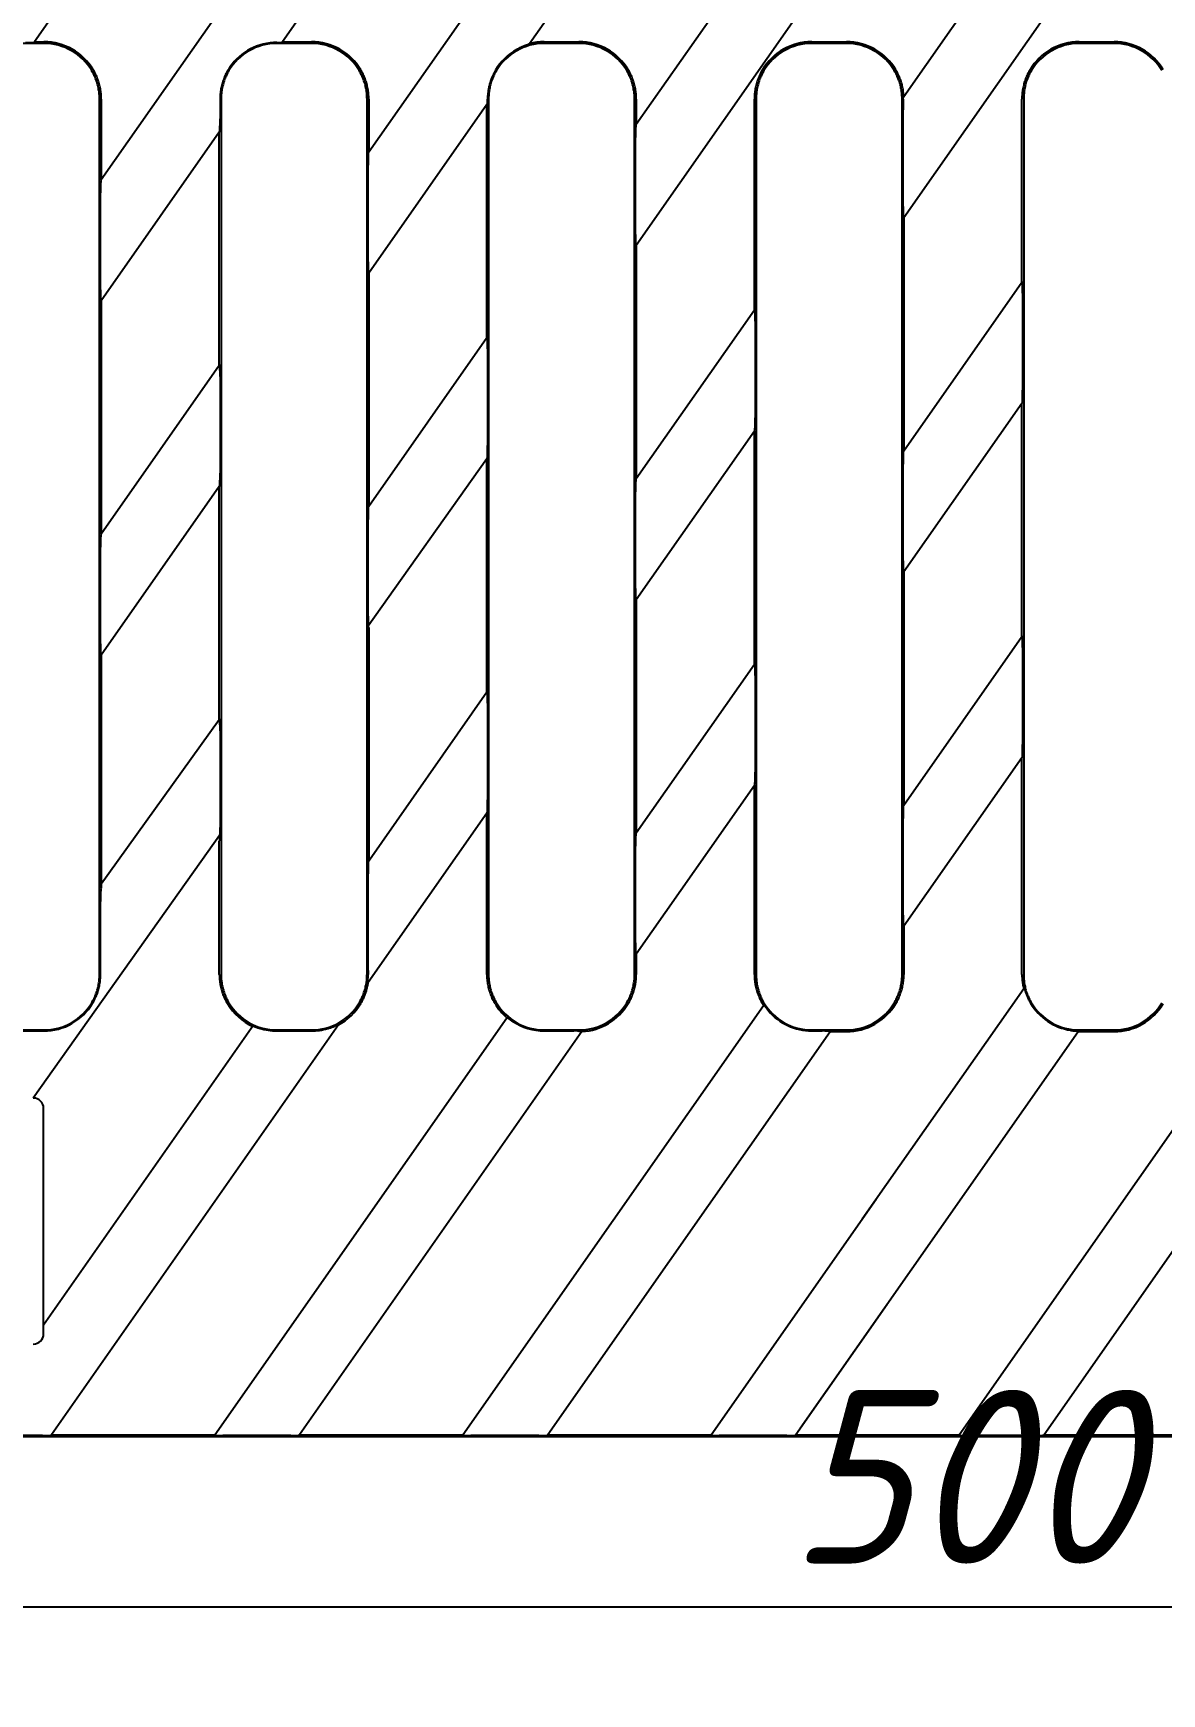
# Model space of a CAD drawing. Header units: millimetres. Extents: x 29006 to 29645, y 5570 to 5801.
# Drawn here: x 29513.72 to 29529.97, y 5716.48 to 5740.38 of the extents above; entities that cross this region are included whole.
import ezdxf

# ---------------------------------------------------------------- set-up
doc = ezdxf.new("R2010")
doc.units = ezdxf.units.MM
doc.styles.add('GOST-2.304_Type-B_italic', font='')
doc.styles.get('GOST-2.304_Type-B_italic').set_extended_font_data('GOST Common', italic=True)
doc.dimstyles.new('ISO-25', dxfattribs={"dimtxt": 2.5, "dimasz": 2.5, "dimexe": 1.25, "dimexo": 0.625, "dimtad": 1, "dimtoh": 1, "dimtxsty": 'GOST-2.304_Type-B_italic', "dimcen": 2.5, "dimadec": 0, "dimazin": 0, "dimtfac": 1, "dimtmove": 0, "dimatfit": 3, "dimfxl": 1, "dimarcsym": 0})

# ---------------------------------------------------------------- blocks, each defined once
blk = doc.blocks.new('*D20')
at = {"color": 0, "lineweight": -2, "transparency": 16777216}
for p, q in [((29502.096, 5719.552), (29502.096, 5716.482)), ((29552.103, 5719.562), (29552.103, 5716.482)), ((29504.596, 5717.732), (29549.603, 5717.732))]:
    blk.add_line(p, q, dxfattribs=at)
at = {"color": 0, "transparency": 16777216}
for points in [[(29504.596, 5718.149), (29504.596, 5717.316), (29502.096, 5717.732)], [(29549.603, 5718.149), (29549.603, 5717.316), (29552.103, 5717.732)]]:
    blk.add_solid(points, dxfattribs=at)
at = {"layer": 'Defpoints', "color": 0, "transparency": 16777216}
for p in [(29502.096, 5720.177), (29552.103, 5720.187), (29552.103, 5717.732)]:
    blk.add_point(p, dxfattribs=at)
at = {"color": 0, "transparency": 16777216, "insert": (29527.099, 5719.607), "char_height": 2.5, "attachment_point": 5, "style": 'GOST-2.304_Type-B_italic'}
blk.add_mtext('500', dxfattribs=at)

msp = doc.modelspace()

# ---------------------------------------------------------------- linework, layer by layer
at = {"color": 0}
for p, q in [((29520.252, 5744.459), (29517.313, 5740.261)), ((29516.402, 5744.06), (29513.742, 5740.261)), ((29522.102, 5742.001), (29520.865, 5740.233)), ((29522.403, 5739.073), (29524.435, 5741.976)), ((29526.252, 5739.471), (29528.12, 5742.139)), ((29514.703, 5738.277), (29517.18, 5741.814)), ((29518.553, 5738.675), (29520.787, 5741.865)), ((29525.547, 5741.821), (29522.403, 5737.33)), ((29529.112, 5741.812), (29526.253, 5737.728)), ((29513.878, 5740.237), (29513.378, 5740.237)), ((29513.742, 5740.261), (29513.737, 5740.254)), ((29513.742, 5740.261), (29513.878, 5740.261)), ((29517.728, 5740.237), (29517.228, 5740.237)), ((29517.313, 5740.261), (29517.308, 5740.254)), ((29517.313, 5740.261), (29517.728, 5740.261)), ((29520.865, 5740.233), (29520.858, 5740.224)), ((29521.078, 5740.261), (29521.578, 5740.261)), ((29521.578, 5740.237), (29521.078, 5740.237)), ((29524.928, 5740.261), (29525.428, 5740.261)), ((29525.428, 5740.237), (29524.928, 5740.237)), ((29528.778, 5740.261), (29529.278, 5740.261)), ((29529.278, 5740.237), (29528.778, 5740.237)), ((29514.678, 5726.837), (29514.678, 5739.437)), ((29514.703, 5739.437), (29514.703, 5738.277)), ((29516.413, 5739.437), (29516.413, 5739.15)), ((29516.428, 5739.437), (29516.428, 5726.837)), ((29518.528, 5726.837), (29518.528, 5739.437)), ((29518.553, 5739.437), (29518.553, 5738.675)), ((29520.252, 5739.359), (29518.553, 5736.932)), ((29520.259, 5739.369), (29520.252, 5739.359)), ((29520.252, 5736.002), (29520.252, 5739.359)), ((29520.278, 5739.437), (29520.278, 5726.837)), ((29522.378, 5726.837), (29522.378, 5739.437)), ((29522.403, 5739.437), (29522.403, 5739.073)), ((29524.102, 5736.401), (29524.102, 5739.437)), ((29524.128, 5739.437), (29524.128, 5726.837)), ((29526.228, 5726.837), (29526.228, 5739.437)), ((29526.242, 5737.888), (29526.242, 5739.283)), ((29526.246, 5739.461), (29526.252, 5739.471)), ((29527.952, 5736.799), (29527.952, 5739.437)), ((29527.978, 5739.437), (29527.978, 5726.837)), ((29522.396, 5739.063), (29522.403, 5739.073)), ((29516.402, 5738.96), (29514.703, 5736.533)), ((29516.409, 5738.97), (29516.402, 5738.96)), ((29516.402, 5735.604), (29516.402, 5738.96)), ((29522.392, 5737.489), (29522.392, 5738.884)), ((29518.546, 5738.665), (29518.553, 5738.675)), ((29518.542, 5737.091), (29518.542, 5738.486)), ((29514.692, 5736.692), (29514.692, 5738.087)), ((29514.696, 5738.267), (29514.703, 5738.277)), ((29526.253, 5737.728), (29526.246, 5737.718)), ((29526.253, 5737.728), (29526.253, 5734.372)), ((29522.403, 5737.33), (29522.396, 5737.32)), ((29522.403, 5737.33), (29522.403, 5733.974)), ((29518.553, 5736.932), (29518.546, 5736.922)), ((29518.553, 5736.932), (29518.553, 5733.575)), ((29526.253, 5734.372), (29527.952, 5736.799)), ((29527.952, 5736.799), (29527.959, 5736.809)), ((29514.703, 5736.533), (29514.696, 5736.523)), ((29514.703, 5736.533), (29514.703, 5733.177)), ((29524.102, 5736.401), (29524.109, 5736.411)), ((29527.963, 5736.64), (29527.963, 5735.245)), ((29522.403, 5733.974), (29524.102, 5736.401)), ((29524.113, 5736.241), (29524.113, 5734.847)), ((29518.553, 5733.575), (29520.252, 5736.002)), ((29520.252, 5736.002), (29520.259, 5736.012)), ((29520.263, 5735.843), (29520.263, 5734.448)), ((29514.703, 5733.177), (29516.402, 5735.604)), ((29516.402, 5735.604), (29516.409, 5735.614)), ((29516.413, 5735.444), (29516.413, 5734.05)), ((29527.952, 5735.056), (29526.253, 5732.629)), ((29527.959, 5735.066), (29527.952, 5735.056)), ((29527.952, 5731.699), (29527.952, 5735.056)), ((29524.102, 5734.657), (29522.403, 5732.23)), ((29524.109, 5734.667), (29524.102, 5734.657)), ((29524.102, 5731.301), (29524.102, 5734.657)), ((29520.252, 5734.259), (29518.528, 5731.828)), ((29520.259, 5734.269), (29520.252, 5734.259)), ((29520.252, 5730.902), (29520.252, 5734.259)), ((29526.246, 5734.362), (29526.253, 5734.372)), ((29526.242, 5732.788), (29526.242, 5734.183)), ((29516.402, 5733.86), (29514.703, 5731.433)), ((29516.409, 5733.87), (29516.402, 5733.86)), ((29516.402, 5730.504), (29516.402, 5733.86)), ((29522.392, 5732.389), (29522.392, 5733.784)), ((29522.396, 5733.964), (29522.403, 5733.974)), ((29518.546, 5733.565), (29518.553, 5733.575)), ((29518.542, 5731.991), (29518.542, 5733.386)), ((29514.696, 5733.167), (29514.703, 5733.177)), ((29514.692, 5731.593), (29514.692, 5732.987)), ((29526.253, 5732.629), (29526.246, 5732.619)), ((29526.253, 5732.629), (29526.253, 5729.272)), ((29522.403, 5732.23), (29522.396, 5732.22)), ((29522.403, 5732.23), (29522.403, 5728.874)), ((29518.553, 5731.832), (29518.546, 5731.822)), ((29518.553, 5731.832), (29518.553, 5728.475)), ((29526.253, 5729.272), (29527.952, 5731.699)), ((29527.952, 5731.699), (29527.959, 5731.709)), ((29514.703, 5731.433), (29514.696, 5731.423)), ((29514.703, 5731.433), (29514.703, 5728.077)), ((29527.963, 5731.54), (29527.963, 5730.145)), ((29522.403, 5728.874), (29524.102, 5731.301)), ((29524.102, 5731.301), (29524.109, 5731.311)), ((29520.252, 5730.902), (29520.259, 5730.912)), ((29524.113, 5731.141), (29524.113, 5729.747)), ((29518.528, 5728.439), (29520.252, 5730.902)), ((29520.263, 5730.743), (29520.263, 5729.348)), ((29514.678, 5728.106), (29516.402, 5730.504)), ((29516.402, 5730.504), (29516.409, 5730.514)), ((29516.413, 5730.345), (29516.413, 5728.95)), ((29527.952, 5729.956), (29526.253, 5727.529)), ((29527.959, 5729.966), (29527.952, 5729.956)), ((29527.952, 5726.837), (29527.952, 5729.956)), ((29524.102, 5729.557), (29522.403, 5727.13)), ((29524.109, 5729.567), (29524.102, 5729.557)), ((29524.102, 5726.837), (29524.102, 5729.557)), ((29526.246, 5729.262), (29526.253, 5729.272)), ((29520.252, 5729.159), (29518.544, 5726.72)), ((29520.259, 5729.169), (29520.252, 5729.159)), ((29520.252, 5726.837), (29520.252, 5729.159)), ((29526.242, 5727.688), (29526.242, 5729.083)), ((29516.428, 5728.868), (29513.724, 5725.057)), ((29516.409, 5728.77), (29516.402, 5728.761)), ((29516.402, 5726.837), (29516.402, 5728.761)), ((29522.396, 5728.864), (29522.403, 5728.874)), ((29522.392, 5727.29), (29522.392, 5728.684)), ((29518.542, 5726.891), (29518.542, 5728.286)), ((29518.546, 5728.465), (29518.553, 5728.475)), ((29514.696, 5728.067), (29514.703, 5728.077)), ((29514.692, 5726.837), (29514.692, 5727.887)), ((29526.253, 5727.529), (29526.246, 5727.519)), ((29526.253, 5727.529), (29526.253, 5726.837)), ((29522.403, 5727.13), (29522.396, 5727.12)), ((29522.403, 5727.13), (29522.403, 5726.837)), ((29527.05, 5720.211), (29531.802, 5726.998)), ((29518.544, 5726.72), (29518.535, 5726.707)), ((29525.654, 5723.317), (29527.978, 5726.635)), ((29527.978, 5726.635), (29527.983, 5726.643)), ((29519.908, 5720.211), (29524.235, 5726.39)), ((29524.235, 5726.39), (29524.239, 5726.396)), ((29516.337, 5720.211), (29520.539, 5726.212)), ((29520.539, 5726.212), (29520.543, 5726.218)), ((29513.378, 5726.037), (29513.878, 5726.037)), ((29513.387, 5726.023), (29513.878, 5726.023)), ((29513.873, 5721.792), (29516.896, 5726.109)), ((29518.118, 5726.11), (29513.987, 5720.211)), ((29516.882, 5726.088), (29516.886, 5726.094)), ((29517.228, 5726.037), (29517.728, 5726.037)), ((29517.228, 5726.023), (29517.728, 5726.023)), ((29521.621, 5726.013), (29517.558, 5720.211)), ((29518.127, 5726.123), (29518.118, 5726.11)), ((29521.078, 5726.037), (29521.578, 5726.037)), ((29521.078, 5726.023), (29521.505, 5726.023)), ((29525.191, 5726.012), (29521.129, 5720.211)), ((29521.626, 5726.021), (29521.621, 5726.013)), ((29528.762, 5726.012), (29524.762, 5720.3)), ((29524.928, 5726.037), (29525.428, 5726.037)), ((29524.928, 5726.023), (29525.076, 5726.023)), ((29525.196, 5726.019), (29525.191, 5726.012)), ((29525.428, 5726.012), (29525.191, 5726.012)), ((29532.364, 5726.056), (29528.271, 5720.211)), ((29528.767, 5726.019), (29528.762, 5726.012)), ((29528.778, 5726.037), (29529.278, 5726.037)), ((29529.278, 5726.012), (29528.778, 5726.012)), ((29513.873, 5721.665), (29513.873, 5724.908)), ((29523.479, 5720.211), (29525.853, 5723.601)), ((29526.011, 5722.084), (29524.7, 5720.211)), ((29502.103, 5720.187), (29552.103, 5720.187)), ((29513.858, 5720.201), (29512.881, 5720.201)), ((29513.987, 5720.211), (29513.982, 5720.204)), ((29513.987, 5720.211), (29516.337, 5720.211)), ((29516.332, 5720.204), (29516.337, 5720.211)), ((29517.429, 5720.201), (29516.452, 5720.201)), ((29517.558, 5720.211), (29517.553, 5720.204)), ((29517.558, 5720.211), (29519.908, 5720.211)), ((29519.903, 5720.204), (29519.908, 5720.211)), ((29521, 5720.201), (29520.023, 5720.201)), ((29521.129, 5720.211), (29521.124, 5720.204)), ((29521.129, 5720.211), (29523.479, 5720.211)), ((29523.474, 5720.204), (29523.479, 5720.211)), ((29524.571, 5720.201), (29523.594, 5720.201)), ((29524.7, 5720.211), (29524.695, 5720.204)), ((29524.7, 5720.211), (29527.05, 5720.211)), ((29527.045, 5720.204), (29527.05, 5720.211)), ((29528.142, 5720.201), (29527.165, 5720.201)), ((29528.271, 5720.211), (29528.266, 5720.204)), ((29528.271, 5720.211), (29530.621, 5720.211))]:
    msp.add_line(p, q, dxfattribs=at)
at = {"color": 0, "flags": 128}
for points in [[(29517.228, 5740.251), (29517.226, 5740.251), (29517.224, 5740.251), (29517.222, 5740.251), (29517.22, 5740.251), (29517.218, 5740.251), (29517.216, 5740.251), (29517.215, 5740.251), (29517.213, 5740.251), (29517.211, 5740.25), (29517.209, 5740.25), (29517.207, 5740.25), (29517.205, 5740.25), (29517.203, 5740.25), (29517.201, 5740.25), (29517.2, 5740.25), (29517.198, 5740.25), (29517.196, 5740.25), (29517.194, 5740.25), (29517.192, 5740.25), (29517.19, 5740.25), (29517.188, 5740.25), (29517.187, 5740.25), (29517.185, 5740.249), (29517.183, 5740.249)], [(29520.858, 5740.224), (29520.858, 5740.224), (29520.856, 5740.223), (29520.853, 5740.222), (29520.849, 5740.22), (29520.845, 5740.219), (29520.84, 5740.217), (29520.834, 5740.215), (29520.828, 5740.213), (29520.822, 5740.211), (29520.815, 5740.208), (29520.808, 5740.206), (29520.801, 5740.203), (29520.793, 5740.2), (29520.785, 5740.197), (29520.777, 5740.193), (29520.768, 5740.19), (29520.758, 5740.186), (29520.749, 5740.181), (29520.739, 5740.177), (29520.728, 5740.172), (29520.717, 5740.167), (29520.706, 5740.161), (29520.695, 5740.155), (29520.684, 5740.149)], [(29514.678, 5739.437), (29514.677, 5739.454), (29514.677, 5739.471), (29514.676, 5739.488), (29514.675, 5739.506), (29514.673, 5739.523), (29514.671, 5739.541), (29514.668, 5739.559), (29514.665, 5739.576), (29514.662, 5739.594), (29514.658, 5739.612), (29514.654, 5739.629), (29514.649, 5739.647), (29514.645, 5739.664), (29514.639, 5739.682), (29514.633, 5739.699), (29514.627, 5739.716), (29514.621, 5739.733), (29514.614, 5739.75), (29514.607, 5739.766), (29514.599, 5739.782), (29514.591, 5739.799), (29514.583, 5739.814), (29514.574, 5739.83), (29514.565, 5739.845)], [(29514.703, 5739.437), (29514.703, 5739.455), (29514.702, 5739.473), (29514.701, 5739.492), (29514.7, 5739.51), (29514.698, 5739.529), (29514.695, 5739.547), (29514.693, 5739.565), (29514.69, 5739.583), (29514.686, 5739.601), (29514.682, 5739.619), (29514.678, 5739.637), (29514.673, 5739.655), (29514.668, 5739.673), (29514.662, 5739.69), (29514.657, 5739.708), (29514.65, 5739.725), (29514.644, 5739.742), (29514.637, 5739.759), (29514.629, 5739.776), (29514.621, 5739.793), (29514.613, 5739.809), (29514.605, 5739.826), (29514.596, 5739.842), (29514.586, 5739.858)], [(29516.528, 5739.852), (29516.519, 5739.837), (29516.51, 5739.821), (29516.502, 5739.804), (29516.493, 5739.788), (29516.486, 5739.772), (29516.478, 5739.755), (29516.471, 5739.738), (29516.465, 5739.721), (29516.459, 5739.704), (29516.453, 5739.687), (29516.447, 5739.67), (29516.442, 5739.652), (29516.438, 5739.635), (29516.433, 5739.617), (29516.43, 5739.599), (29516.426, 5739.581), (29516.423, 5739.563), (29516.42, 5739.545), (29516.418, 5739.527), (29516.416, 5739.509), (29516.415, 5739.491), (29516.414, 5739.473), (29516.413, 5739.455), (29516.413, 5739.437)], [(29516.54, 5739.845), (29516.531, 5739.83), (29516.522, 5739.814), (29516.514, 5739.799), (29516.506, 5739.782), (29516.499, 5739.766), (29516.491, 5739.75), (29516.485, 5739.733), (29516.478, 5739.716), (29516.472, 5739.699), (29516.466, 5739.682), (29516.461, 5739.664), (29516.456, 5739.647), (29516.451, 5739.629), (29516.447, 5739.612), (29516.443, 5739.594), (29516.44, 5739.576), (29516.437, 5739.559), (29516.435, 5739.541), (29516.432, 5739.523), (29516.431, 5739.506), (29516.429, 5739.488), (29516.428, 5739.471), (29516.428, 5739.454), (29516.428, 5739.437)], [(29518.528, 5739.437), (29518.527, 5739.454), (29518.527, 5739.471), (29518.526, 5739.488), (29518.525, 5739.506), (29518.523, 5739.523), (29518.521, 5739.541), (29518.518, 5739.559), (29518.515, 5739.576), (29518.512, 5739.594), (29518.508, 5739.612), (29518.504, 5739.629), (29518.499, 5739.647), (29518.495, 5739.664), (29518.489, 5739.682), (29518.483, 5739.699), (29518.477, 5739.716), (29518.471, 5739.733), (29518.464, 5739.75), (29518.457, 5739.766), (29518.449, 5739.782), (29518.441, 5739.799), (29518.433, 5739.814), (29518.424, 5739.83), (29518.415, 5739.845)], [(29518.553, 5739.437), (29518.553, 5739.455), (29518.552, 5739.473), (29518.551, 5739.492), (29518.55, 5739.51), (29518.548, 5739.529), (29518.545, 5739.547), (29518.543, 5739.565), (29518.54, 5739.583), (29518.536, 5739.601), (29518.532, 5739.619), (29518.528, 5739.637), (29518.523, 5739.655), (29518.518, 5739.673), (29518.512, 5739.69), (29518.507, 5739.708), (29518.5, 5739.725), (29518.494, 5739.742), (29518.487, 5739.759), (29518.479, 5739.776), (29518.471, 5739.793), (29518.463, 5739.809), (29518.455, 5739.826), (29518.446, 5739.842), (29518.436, 5739.858)], [(29520.378, 5739.852), (29520.371, 5739.841), (29520.365, 5739.83), (29520.359, 5739.818), (29520.353, 5739.807), (29520.347, 5739.795), (29520.341, 5739.784), (29520.336, 5739.772), (29520.331, 5739.76), (29520.326, 5739.748), (29520.321, 5739.736), (29520.316, 5739.724), (29520.312, 5739.712), (29520.307, 5739.7), (29520.303, 5739.688), (29520.299, 5739.675), (29520.295, 5739.663), (29520.292, 5739.651), (29520.289, 5739.638), (29520.285, 5739.626), (29520.282, 5739.613), (29520.28, 5739.6), (29520.277, 5739.588), (29520.275, 5739.575), (29520.273, 5739.562)], [(29520.39, 5739.845), (29520.381, 5739.83), (29520.372, 5739.814), (29520.364, 5739.799), (29520.356, 5739.782), (29520.349, 5739.766), (29520.341, 5739.75), (29520.335, 5739.733), (29520.328, 5739.716), (29520.322, 5739.699), (29520.316, 5739.682), (29520.311, 5739.664), (29520.306, 5739.647), (29520.301, 5739.629), (29520.297, 5739.612), (29520.293, 5739.594), (29520.29, 5739.576), (29520.287, 5739.559), (29520.285, 5739.541), (29520.282, 5739.523), (29520.281, 5739.506), (29520.279, 5739.488), (29520.278, 5739.471), (29520.278, 5739.454), (29520.278, 5739.437)], [(29522.378, 5739.437), (29522.377, 5739.454), (29522.377, 5739.471), (29522.376, 5739.488), (29522.375, 5739.506), (29522.373, 5739.523), (29522.371, 5739.541), (29522.368, 5739.559), (29522.365, 5739.576), (29522.362, 5739.594), (29522.358, 5739.612), (29522.354, 5739.629), (29522.349, 5739.647), (29522.345, 5739.664), (29522.339, 5739.682), (29522.333, 5739.699), (29522.327, 5739.716), (29522.321, 5739.733), (29522.314, 5739.75), (29522.307, 5739.766), (29522.299, 5739.782), (29522.291, 5739.799), (29522.283, 5739.814), (29522.274, 5739.83), (29522.265, 5739.845)], [(29522.403, 5739.437), (29522.403, 5739.455), (29522.402, 5739.473), (29522.401, 5739.492), (29522.4, 5739.51), (29522.398, 5739.529), (29522.395, 5739.547), (29522.393, 5739.565), (29522.39, 5739.583), (29522.386, 5739.601), (29522.382, 5739.619), (29522.378, 5739.637), (29522.373, 5739.655), (29522.368, 5739.673), (29522.362, 5739.69), (29522.357, 5739.708), (29522.35, 5739.725), (29522.344, 5739.742), (29522.337, 5739.759), (29522.329, 5739.776), (29522.321, 5739.793), (29522.313, 5739.809), (29522.305, 5739.826), (29522.296, 5739.842), (29522.286, 5739.858)], [(29524.219, 5739.858), (29524.21, 5739.842), (29524.201, 5739.826), (29524.192, 5739.809), (29524.184, 5739.793), (29524.176, 5739.776), (29524.169, 5739.759), (29524.162, 5739.742), (29524.155, 5739.725), (29524.149, 5739.708), (29524.143, 5739.69), (29524.137, 5739.673), (29524.132, 5739.655), (29524.127, 5739.637), (29524.123, 5739.619), (29524.119, 5739.601), (29524.116, 5739.583), (29524.113, 5739.565), (29524.11, 5739.547), (29524.108, 5739.529), (29524.106, 5739.51), (29524.104, 5739.492), (29524.103, 5739.473), (29524.103, 5739.455), (29524.102, 5739.437)], [(29524.24, 5739.845), (29524.231, 5739.83), (29524.222, 5739.814), (29524.214, 5739.799), (29524.206, 5739.782), (29524.199, 5739.766), (29524.191, 5739.75), (29524.185, 5739.733), (29524.178, 5739.716), (29524.172, 5739.699), (29524.166, 5739.682), (29524.161, 5739.664), (29524.156, 5739.647), (29524.151, 5739.629), (29524.147, 5739.612), (29524.143, 5739.594), (29524.14, 5739.576), (29524.137, 5739.559), (29524.135, 5739.541), (29524.133, 5739.523), (29524.131, 5739.506), (29524.129, 5739.488), (29524.128, 5739.471), (29524.128, 5739.454), (29524.128, 5739.437)], [(29526.228, 5739.437), (29526.227, 5739.454), (29526.227, 5739.471), (29526.226, 5739.488), (29526.225, 5739.506), (29526.223, 5739.523), (29526.221, 5739.541), (29526.218, 5739.559), (29526.215, 5739.576), (29526.212, 5739.594), (29526.208, 5739.612), (29526.204, 5739.629), (29526.199, 5739.647), (29526.195, 5739.664), (29526.189, 5739.682), (29526.183, 5739.699), (29526.177, 5739.716), (29526.171, 5739.733), (29526.164, 5739.75), (29526.157, 5739.766), (29526.149, 5739.782), (29526.141, 5739.799), (29526.133, 5739.814), (29526.124, 5739.83), (29526.115, 5739.845)], [(29526.252, 5739.471), (29526.251, 5739.488), (29526.25, 5739.505), (29526.248, 5739.522), (29526.246, 5739.539), (29526.244, 5739.555), (29526.242, 5739.572), (29526.239, 5739.589), (29526.235, 5739.606), (29526.231, 5739.622), (29526.227, 5739.639), (29526.223, 5739.655), (29526.218, 5739.671), (29526.213, 5739.688), (29526.208, 5739.704), (29526.202, 5739.72), (29526.196, 5739.736), (29526.19, 5739.751), (29526.183, 5739.767), (29526.176, 5739.782), (29526.169, 5739.798), (29526.161, 5739.813), (29526.153, 5739.828), (29526.145, 5739.843), (29526.136, 5739.858)], [(29528.069, 5739.858), (29528.06, 5739.842), (29528.051, 5739.826), (29528.042, 5739.809), (29528.034, 5739.793), (29528.026, 5739.776), (29528.019, 5739.759), (29528.012, 5739.742), (29528.005, 5739.725), (29527.999, 5739.708), (29527.993, 5739.69), (29527.987, 5739.673), (29527.982, 5739.655), (29527.978, 5739.637), (29527.973, 5739.619), (29527.969, 5739.601), (29527.966, 5739.583), (29527.963, 5739.565), (29527.96, 5739.547), (29527.958, 5739.529), (29527.956, 5739.51), (29527.954, 5739.492), (29527.953, 5739.473), (29527.953, 5739.455), (29527.952, 5739.437)], [(29528.09, 5739.845), (29528.081, 5739.83), (29528.072, 5739.814), (29528.064, 5739.799), (29528.056, 5739.782), (29528.049, 5739.766), (29528.042, 5739.75), (29528.035, 5739.733), (29528.028, 5739.716), (29528.022, 5739.699), (29528.016, 5739.682), (29528.011, 5739.664), (29528.006, 5739.647), (29528.001, 5739.629), (29527.997, 5739.612), (29527.993, 5739.594), (29527.99, 5739.576), (29527.987, 5739.559), (29527.985, 5739.541), (29527.983, 5739.523), (29527.981, 5739.506), (29527.979, 5739.488), (29527.978, 5739.471), (29527.978, 5739.454), (29527.978, 5739.437)], [(29520.273, 5739.562), (29520.272, 5739.556), (29520.271, 5739.55), (29520.27, 5739.543), (29520.269, 5739.537), (29520.269, 5739.531), (29520.268, 5739.526), (29520.267, 5739.52), (29520.267, 5739.514), (29520.266, 5739.508), (29520.266, 5739.503), (29520.265, 5739.497), (29520.265, 5739.492), (29520.264, 5739.487), (29520.264, 5739.482), (29520.264, 5739.477), (29520.263, 5739.472), (29520.263, 5739.467), (29520.263, 5739.462), (29520.263, 5739.458), (29520.263, 5739.453), (29520.262, 5739.449), (29520.262, 5739.445), (29520.262, 5739.441), (29520.262, 5739.437)], [(29526.244, 5739.437), (29526.244, 5739.438), (29526.244, 5739.44), (29526.244, 5739.442), (29526.244, 5739.443), (29526.244, 5739.445), (29526.244, 5739.446), (29526.245, 5739.448), (29526.245, 5739.449), (29526.245, 5739.45), (29526.245, 5739.452), (29526.245, 5739.453), (29526.245, 5739.454), (29526.245, 5739.455), (29526.245, 5739.456), (29526.245, 5739.457), (29526.245, 5739.458), (29526.245, 5739.458), (29526.245, 5739.459), (29526.245, 5739.46), (29526.245, 5739.46), (29526.245, 5739.461), (29526.245, 5739.461), (29526.245, 5739.461), (29526.246, 5739.461)], [(29514.565, 5726.428), (29514.574, 5726.443), (29514.583, 5726.459), (29514.591, 5726.475), (29514.599, 5726.491), (29514.607, 5726.507), (29514.614, 5726.524), (29514.621, 5726.54), (29514.627, 5726.557), (29514.633, 5726.574), (29514.639, 5726.591), (29514.645, 5726.609), (29514.649, 5726.626), (29514.654, 5726.644), (29514.658, 5726.661), (29514.662, 5726.679), (29514.665, 5726.697), (29514.668, 5726.714), (29514.671, 5726.732), (29514.673, 5726.75), (29514.675, 5726.767), (29514.676, 5726.785), (29514.677, 5726.802), (29514.677, 5726.819), (29514.678, 5726.837)], [(29514.577, 5726.421), (29514.587, 5726.437), (29514.595, 5726.453), (29514.604, 5726.469), (29514.612, 5726.485), (29514.62, 5726.502), (29514.627, 5726.518), (29514.634, 5726.535), (29514.64, 5726.552), (29514.647, 5726.569), (29514.652, 5726.586), (29514.658, 5726.604), (29514.663, 5726.621), (29514.668, 5726.639), (29514.672, 5726.656), (29514.676, 5726.674), (29514.679, 5726.692), (29514.682, 5726.71), (29514.685, 5726.728), (29514.687, 5726.746), (29514.689, 5726.764), (29514.691, 5726.782), (29514.692, 5726.8), (29514.692, 5726.818), (29514.692, 5726.837)], [(29516.402, 5726.837), (29516.403, 5726.818), (29516.403, 5726.8), (29516.404, 5726.781), (29516.406, 5726.763), (29516.408, 5726.745), (29516.41, 5726.726), (29516.413, 5726.708), (29516.416, 5726.69), (29516.419, 5726.672), (29516.423, 5726.654), (29516.427, 5726.636), (29516.432, 5726.618), (29516.437, 5726.601), (29516.443, 5726.583), (29516.449, 5726.566), (29516.455, 5726.548), (29516.462, 5726.531), (29516.469, 5726.514), (29516.476, 5726.497), (29516.484, 5726.481), (29516.492, 5726.464), (29516.501, 5726.448), (29516.51, 5726.432), (29516.519, 5726.416)], [(29516.428, 5726.837), (29516.428, 5726.819), (29516.428, 5726.802), (29516.429, 5726.785), (29516.431, 5726.767), (29516.432, 5726.75), (29516.435, 5726.732), (29516.437, 5726.714), (29516.44, 5726.697), (29516.443, 5726.679), (29516.447, 5726.661), (29516.451, 5726.644), (29516.456, 5726.626), (29516.461, 5726.609), (29516.466, 5726.591), (29516.472, 5726.574), (29516.478, 5726.557), (29516.485, 5726.54), (29516.491, 5726.524), (29516.499, 5726.507), (29516.506, 5726.491), (29516.514, 5726.475), (29516.522, 5726.459), (29516.531, 5726.443), (29516.54, 5726.428)], [(29518.415, 5726.428), (29518.424, 5726.443), (29518.433, 5726.459), (29518.441, 5726.475), (29518.449, 5726.491), (29518.457, 5726.507), (29518.464, 5726.524), (29518.471, 5726.54), (29518.477, 5726.557), (29518.483, 5726.574), (29518.489, 5726.591), (29518.495, 5726.609), (29518.499, 5726.626), (29518.504, 5726.644), (29518.508, 5726.661), (29518.512, 5726.679), (29518.515, 5726.697), (29518.518, 5726.714), (29518.521, 5726.732), (29518.523, 5726.75), (29518.525, 5726.767), (29518.526, 5726.785), (29518.527, 5726.802), (29518.527, 5726.819), (29518.528, 5726.837)], [(29518.436, 5726.416), (29518.443, 5726.427), (29518.45, 5726.439), (29518.456, 5726.451), (29518.463, 5726.463), (29518.469, 5726.475), (29518.475, 5726.487), (29518.48, 5726.5), (29518.486, 5726.512), (29518.491, 5726.524), (29518.496, 5726.537), (29518.501, 5726.55), (29518.505, 5726.562), (29518.51, 5726.575), (29518.514, 5726.588), (29518.518, 5726.601), (29518.522, 5726.614), (29518.525, 5726.627), (29518.529, 5726.64), (29518.532, 5726.653), (29518.535, 5726.666), (29518.538, 5726.68), (29518.54, 5726.693), (29518.542, 5726.706), (29518.544, 5726.72)], [(29518.535, 5726.707), (29518.535, 5726.707), (29518.535, 5726.708), (29518.535, 5726.709), (29518.535, 5726.711), (29518.536, 5726.714), (29518.536, 5726.718), (29518.536, 5726.721), (29518.537, 5726.725), (29518.537, 5726.73), (29518.538, 5726.735), (29518.538, 5726.74), (29518.539, 5726.746), (29518.539, 5726.752), (29518.54, 5726.758), (29518.54, 5726.765), (29518.541, 5726.772), (29518.541, 5726.779), (29518.542, 5726.787), (29518.542, 5726.795), (29518.542, 5726.803), (29518.542, 5726.811), (29518.543, 5726.819), (29518.543, 5726.828), (29518.543, 5726.837)], [(29520.252, 5726.837), (29520.253, 5726.818), (29520.253, 5726.8), (29520.254, 5726.781), (29520.256, 5726.763), (29520.258, 5726.745), (29520.26, 5726.726), (29520.263, 5726.708), (29520.266, 5726.69), (29520.269, 5726.672), (29520.273, 5726.654), (29520.277, 5726.636), (29520.282, 5726.618), (29520.287, 5726.601), (29520.293, 5726.583), (29520.299, 5726.566), (29520.305, 5726.548), (29520.312, 5726.531), (29520.319, 5726.514), (29520.326, 5726.497), (29520.334, 5726.481), (29520.342, 5726.464), (29520.351, 5726.448), (29520.36, 5726.432), (29520.369, 5726.416)], [(29520.278, 5726.837), (29520.278, 5726.819), (29520.278, 5726.802), (29520.279, 5726.785), (29520.281, 5726.767), (29520.282, 5726.75), (29520.285, 5726.732), (29520.287, 5726.714), (29520.29, 5726.697), (29520.293, 5726.679), (29520.297, 5726.661), (29520.301, 5726.644), (29520.306, 5726.626), (29520.311, 5726.609), (29520.316, 5726.591), (29520.322, 5726.574), (29520.328, 5726.557), (29520.335, 5726.54), (29520.341, 5726.524), (29520.349, 5726.507), (29520.356, 5726.491), (29520.364, 5726.475), (29520.372, 5726.459), (29520.381, 5726.443), (29520.39, 5726.428)], [(29522.265, 5726.428), (29522.274, 5726.443), (29522.283, 5726.459), (29522.291, 5726.475), (29522.299, 5726.491), (29522.307, 5726.507), (29522.314, 5726.524), (29522.321, 5726.54), (29522.327, 5726.557), (29522.333, 5726.574), (29522.339, 5726.591), (29522.345, 5726.609), (29522.349, 5726.626), (29522.354, 5726.644), (29522.358, 5726.661), (29522.362, 5726.679), (29522.365, 5726.697), (29522.368, 5726.714), (29522.371, 5726.732), (29522.373, 5726.75), (29522.375, 5726.767), (29522.376, 5726.785), (29522.377, 5726.802), (29522.377, 5726.819), (29522.378, 5726.837)], [(29522.286, 5726.416), (29522.296, 5726.432), (29522.305, 5726.448), (29522.313, 5726.464), (29522.321, 5726.481), (29522.329, 5726.497), (29522.337, 5726.514), (29522.344, 5726.531), (29522.35, 5726.548), (29522.357, 5726.566), (29522.362, 5726.583), (29522.368, 5726.601), (29522.373, 5726.618), (29522.378, 5726.636), (29522.382, 5726.654), (29522.386, 5726.672), (29522.39, 5726.69), (29522.393, 5726.708), (29522.395, 5726.726), (29522.398, 5726.745), (29522.4, 5726.763), (29522.401, 5726.781), (29522.402, 5726.8), (29522.403, 5726.818), (29522.403, 5726.837)], [(29524.102, 5726.837), (29524.103, 5726.818), (29524.103, 5726.8), (29524.104, 5726.781), (29524.106, 5726.763), (29524.108, 5726.745), (29524.11, 5726.726), (29524.113, 5726.708), (29524.116, 5726.69), (29524.119, 5726.672), (29524.123, 5726.654), (29524.127, 5726.636), (29524.132, 5726.618), (29524.137, 5726.601), (29524.143, 5726.583), (29524.149, 5726.566), (29524.155, 5726.548), (29524.162, 5726.531), (29524.169, 5726.514), (29524.176, 5726.497), (29524.184, 5726.481), (29524.192, 5726.464), (29524.201, 5726.448), (29524.21, 5726.432), (29524.219, 5726.416)], [(29524.128, 5726.837), (29524.128, 5726.819), (29524.128, 5726.802), (29524.129, 5726.785), (29524.131, 5726.767), (29524.133, 5726.75), (29524.135, 5726.732), (29524.137, 5726.714), (29524.14, 5726.697), (29524.143, 5726.679), (29524.147, 5726.661), (29524.151, 5726.644), (29524.156, 5726.626), (29524.161, 5726.609), (29524.166, 5726.591), (29524.172, 5726.574), (29524.178, 5726.557), (29524.185, 5726.54), (29524.191, 5726.524), (29524.199, 5726.507), (29524.206, 5726.491), (29524.214, 5726.475), (29524.222, 5726.459), (29524.231, 5726.443), (29524.24, 5726.428)], [(29526.115, 5726.428), (29526.124, 5726.443), (29526.133, 5726.459), (29526.141, 5726.475), (29526.149, 5726.491), (29526.157, 5726.507), (29526.164, 5726.524), (29526.171, 5726.54), (29526.177, 5726.557), (29526.183, 5726.574), (29526.189, 5726.591), (29526.195, 5726.609), (29526.199, 5726.626), (29526.204, 5726.644), (29526.208, 5726.661), (29526.212, 5726.679), (29526.215, 5726.697), (29526.218, 5726.714), (29526.221, 5726.732), (29526.223, 5726.75), (29526.225, 5726.767), (29526.226, 5726.785), (29526.227, 5726.802), (29526.227, 5726.819), (29526.228, 5726.837)], [(29526.136, 5726.416), (29526.146, 5726.432), (29526.155, 5726.448), (29526.163, 5726.464), (29526.171, 5726.481), (29526.179, 5726.497), (29526.187, 5726.514), (29526.194, 5726.531), (29526.2, 5726.548), (29526.207, 5726.566), (29526.212, 5726.583), (29526.218, 5726.601), (29526.223, 5726.618), (29526.228, 5726.636), (29526.232, 5726.654), (29526.236, 5726.672), (29526.24, 5726.69), (29526.243, 5726.708), (29526.245, 5726.726), (29526.248, 5726.745), (29526.25, 5726.763), (29526.251, 5726.781), (29526.252, 5726.8), (29526.253, 5726.818), (29526.253, 5726.837)], [(29527.952, 5726.837), (29527.953, 5726.828), (29527.953, 5726.82), (29527.953, 5726.811), (29527.953, 5726.803), (29527.954, 5726.794), (29527.954, 5726.786), (29527.955, 5726.777), (29527.955, 5726.769), (29527.956, 5726.76), (29527.957, 5726.752), (29527.958, 5726.744), (29527.959, 5726.735), (29527.96, 5726.727), (29527.961, 5726.718), (29527.962, 5726.71), (29527.964, 5726.702), (29527.965, 5726.693), (29527.967, 5726.685), (29527.968, 5726.677), (29527.97, 5726.668), (29527.972, 5726.66), (29527.974, 5726.652), (29527.976, 5726.644), (29527.978, 5726.635)], [(29527.978, 5726.837), (29527.978, 5726.819), (29527.978, 5726.802), (29527.979, 5726.785), (29527.981, 5726.767), (29527.983, 5726.75), (29527.985, 5726.732), (29527.987, 5726.714), (29527.99, 5726.697), (29527.993, 5726.679), (29527.997, 5726.661), (29528.001, 5726.644), (29528.006, 5726.626), (29528.011, 5726.609), (29528.016, 5726.591), (29528.022, 5726.574), (29528.028, 5726.557), (29528.035, 5726.54), (29528.042, 5726.524), (29528.049, 5726.507), (29528.056, 5726.491), (29528.064, 5726.475), (29528.072, 5726.459), (29528.081, 5726.443), (29528.09, 5726.428)], [(29527.983, 5726.643), (29527.983, 5726.643), (29527.984, 5726.642), (29527.984, 5726.641), (29527.985, 5726.639), (29527.986, 5726.636), (29527.987, 5726.633), (29527.988, 5726.629), (29527.99, 5726.625), (29527.991, 5726.621), (29527.993, 5726.616), (29527.994, 5726.611), (29527.996, 5726.605), (29527.998, 5726.599), (29528, 5726.593), (29528.002, 5726.587), (29528.004, 5726.581), (29528.006, 5726.575), (29528.009, 5726.568), (29528.011, 5726.562), (29528.014, 5726.555), (29528.016, 5726.548), (29528.019, 5726.541), (29528.022, 5726.535), (29528.024, 5726.528)], [(29524.239, 5726.396), (29524.239, 5726.396), (29524.24, 5726.396), (29524.241, 5726.395), (29524.242, 5726.394), (29524.243, 5726.392), (29524.245, 5726.39), (29524.246, 5726.388), (29524.248, 5726.385), (29524.251, 5726.382), (29524.253, 5726.379), (29524.256, 5726.375), (29524.258, 5726.372), (29524.261, 5726.368), (29524.265, 5726.363), (29524.268, 5726.359), (29524.271, 5726.354), (29524.275, 5726.349), (29524.279, 5726.345), (29524.283, 5726.339), (29524.287, 5726.334), (29524.291, 5726.329), (29524.295, 5726.324), (29524.3, 5726.319), (29524.304, 5726.314)], [(29528.024, 5726.528), (29528.026, 5726.523), (29528.028, 5726.519), (29528.03, 5726.514), (29528.032, 5726.509), (29528.034, 5726.505), (29528.036, 5726.5), (29528.038, 5726.496), (29528.04, 5726.491), (29528.043, 5726.487), (29528.045, 5726.482), (29528.047, 5726.478), (29528.049, 5726.473), (29528.051, 5726.469), (29528.054, 5726.465), (29528.056, 5726.46), (29528.058, 5726.456), (29528.061, 5726.451), (29528.063, 5726.447), (29528.065, 5726.443), (29528.068, 5726.438), (29528.07, 5726.434), (29528.073, 5726.43), (29528.075, 5726.425), (29528.078, 5726.421)], [(29520.543, 5726.218), (29520.544, 5726.218), (29520.544, 5726.218), (29520.545, 5726.217), (29520.546, 5726.216), (29520.548, 5726.215), (29520.55, 5726.214), (29520.552, 5726.212), (29520.555, 5726.211), (29520.558, 5726.208), (29520.561, 5726.206), (29520.564, 5726.204), (29520.567, 5726.201), (29520.571, 5726.198), (29520.575, 5726.195), (29520.579, 5726.192), (29520.584, 5726.189), (29520.589, 5726.185), (29520.594, 5726.182), (29520.599, 5726.178), (29520.604, 5726.175), (29520.609, 5726.171), (29520.614, 5726.167), (29520.62, 5726.164), (29520.625, 5726.16)], [(29516.886, 5726.094), (29516.886, 5726.094), (29516.887, 5726.094), (29516.888, 5726.094), (29516.889, 5726.093), (29516.891, 5726.093), (29516.894, 5726.092), (29516.897, 5726.091), (29516.9, 5726.09), (29516.903, 5726.088), (29516.907, 5726.087), (29516.911, 5726.086), (29516.915, 5726.084), (29516.92, 5726.082), (29516.925, 5726.08), (29516.93, 5726.078), (29516.935, 5726.077), (29516.941, 5726.074), (29516.947, 5726.072), (29516.953, 5726.07), (29516.959, 5726.068), (29516.965, 5726.066), (29516.971, 5726.064), (29516.978, 5726.062), (29516.984, 5726.06)], [(29517.957, 5726.056), (29517.968, 5726.059), (29517.979, 5726.062), (29517.99, 5726.066), (29518, 5726.069), (29518.01, 5726.073), (29518.02, 5726.077), (29518.03, 5726.081), (29518.04, 5726.084), (29518.049, 5726.088), (29518.058, 5726.092), (29518.066, 5726.095), (29518.074, 5726.099), (29518.081, 5726.102), (29518.088, 5726.105), (29518.095, 5726.108), (29518.101, 5726.111), (29518.106, 5726.114), (29518.111, 5726.116), (29518.116, 5726.119), (29518.12, 5726.12), (29518.123, 5726.122), (29518.125, 5726.123), (29518.127, 5726.123), (29518.127, 5726.123)], [(29521.578, 5726.022), (29521.581, 5726.022), (29521.584, 5726.022), (29521.588, 5726.022), (29521.591, 5726.022), (29521.594, 5726.022), (29521.597, 5726.022), (29521.6, 5726.022), (29521.602, 5726.022), (29521.605, 5726.022), (29521.608, 5726.022), (29521.61, 5726.022), (29521.613, 5726.022), (29521.615, 5726.021), (29521.617, 5726.021), (29521.619, 5726.021), (29521.62, 5726.021), (29521.622, 5726.021), (29521.623, 5726.021), (29521.624, 5726.021), (29521.625, 5726.021), (29521.625, 5726.021), (29521.626, 5726.021), (29521.626, 5726.021), (29521.626, 5726.021)], [(29528.654, 5726.032), (29528.661, 5726.031), (29528.668, 5726.03), (29528.674, 5726.029), (29528.681, 5726.028), (29528.688, 5726.027), (29528.695, 5726.027), (29528.702, 5726.026), (29528.708, 5726.025), (29528.714, 5726.025), (29528.72, 5726.024), (29528.726, 5726.023), (29528.732, 5726.023), (29528.737, 5726.023), (29528.742, 5726.022), (29528.746, 5726.022), (29528.75, 5726.021), (29528.754, 5726.021), (29528.758, 5726.021), (29528.761, 5726.02), (29528.763, 5726.02), (29528.765, 5726.02), (29528.766, 5726.02), (29528.767, 5726.019), (29528.767, 5726.019)]]:
    msp.add_lwpolyline(points, dxfattribs=at)
at = {"color": 0}
for centre, radius, start, end in [((29513.878, 5739.437), 0.824, 30.7101, 90), ((29513.878, 5739.437), 0.8, 30.7101, 90), ((29517.228, 5739.437), 0.814, 93.1491, 149.2899), ((29517.228, 5739.437), 0.8, 90, 149.2899), ((29517.728, 5739.437), 0.824, 30.7101, 90), ((29517.728, 5739.437), 0.8, 30.7101, 90), ((29521.078, 5739.437), 0.8, 90, 149.2899), ((29521.078, 5739.437), 0.824, 90, 104.976), ((29521.578, 5739.437), 0.824, 30.7101, 90), ((29521.578, 5739.437), 0.8, 30.7101, 90), ((29524.928, 5739.437), 0.824, 90, 149.2899), ((29524.928, 5739.437), 0.8, 90, 149.2899), ((29525.428, 5739.437), 0.824, 30.7101, 90), ((29525.428, 5739.437), 0.8, 30.7101, 90), ((29528.778, 5739.437), 0.824, 90, 149.2899), ((29528.778, 5739.437), 0.8, 90, 149.2899), ((29529.278, 5739.437), 0.824, 30.7101, 90), ((29529.278, 5739.437), 0.8, 30.7101, 90), ((29521.078, 5739.437), 0.814, 118.9598, 149.2899), ((29513.878, 5726.837), 0.8, 270, 329.2899), ((29513.878, 5726.837), 0.814, 270, 329.2899), ((29517.228, 5726.837), 0.824, 210.7101, 245.1803), ((29517.228, 5726.837), 0.8, 210.7101, 270), ((29517.728, 5726.837), 0.8, 270, 329.2899), ((29517.728, 5726.837), 0.824, 298.2391, 329.2899), ((29521.078, 5726.837), 0.824, 210.7101, 229.2341), ((29521.078, 5726.837), 0.8, 210.7101, 270), ((29521.578, 5726.837), 0.8, 270, 329.2899), ((29521.578, 5726.837), 0.824, 273.0016, 329.2899), ((29524.928, 5726.837), 0.824, 210.7101, 212.8104), ((29524.928, 5726.837), 0.8, 210.7101, 270), ((29525.428, 5726.837), 0.8, 270, 329.2899), ((29525.428, 5726.837), 0.824, 270, 329.2899), ((29528.778, 5726.837), 0.814, 210.7101, 261.2561), ((29528.778, 5726.837), 0.8, 210.7101, 270), ((29529.278, 5726.837), 0.8, 270, 329.2899), ((29529.278, 5726.837), 0.824, 270, 329.2899), ((29521.078, 5726.837), 0.814, 236.2089, 270), ((29524.928, 5726.837), 0.814, 219.949, 270), ((29517.228, 5726.837), 0.814, 252.5703, 270), ((29517.728, 5726.837), 0.814, 270, 286.4009), ((29528.778, 5726.837), 0.824, 268.9215, 270)]:
    msp.add_arc(centre, radius, start, end, dxfattribs=at)
for centre, major_axis, ratio, start_param, end_param in [((29513.615, 5740.254), (-0.122, 0), 0.028594, 1.550753, 3.121549), ((29517.186, 5740.254), (-0.122, 0), 0.028594, 1.916773, 3.121549), ((29520.259, 5739.543), (0, 0.174), 0.020013, 3.170202, 4.05549), ((29526.246, 5739.288), (0, 0.174), 0.020013, 0.546196, 1.599405), ((29516.409, 5739.145), (0, 0.174), 0.020013, 3.170202, 4.740998), ((29522.396, 5738.889), (0, 0.174), 0.020013, 0.028609, 1.599405), ((29518.546, 5738.491), (0, 0.174), 0.020013, 0.028609, 1.599405), ((29514.696, 5738.092), (0, 0.174), 0.020013, 0.028609, 1.599405), ((29526.246, 5737.893), (0, 0.174), 0.020013, 1.599405, 3.170202), ((29522.396, 5737.494), (0, 0.174), 0.020013, 1.599405, 3.170202), ((29518.546, 5737.096), (0, 0.174), 0.020013, 1.599405, 3.170202), ((29514.696, 5736.697), (0, 0.174), 0.020013, 1.599405, 3.170202), ((29527.959, 5736.635), (0, -0.174), 0.020013, 1.599405, 3.170202), ((29524.109, 5736.236), (0, -0.174), 0.020013, 1.599405, 3.170202), ((29520.259, 5735.838), (0, -0.174), 0.020013, 1.599405, 3.170202), ((29516.409, 5735.44), (0, -0.174), 0.020013, 1.599405, 3.170202), ((29527.959, 5735.24), (0, 0.174), 0.020013, 3.170202, 4.740998), ((29524.109, 5734.842), (0, 0.174), 0.020013, 3.170202, 4.740998), ((29520.259, 5734.443), (0, 0.174), 0.020013, 3.170202, 4.740998), ((29526.246, 5734.188), (0, 0.174), 0.020013, 0.028609, 1.599405), ((29516.409, 5734.045), (0, 0.174), 0.020013, 3.170202, 4.740998), ((29522.396, 5733.789), (0, 0.174), 0.020013, 0.028609, 1.599405), ((29518.546, 5733.391), (0, 0.174), 0.020013, 0.028609, 1.599405), ((29514.696, 5732.992), (0, 0.174), 0.020013, 0.028609, 1.599405), ((29526.246, 5732.793), (0, 0.174), 0.020013, 1.599405, 3.170202), ((29522.396, 5732.394), (0, 0.174), 0.020013, 1.599405, 3.170202), ((29518.546, 5731.996), (0, 0.174), 0.020013, 1.599405, 3.170202), ((29527.959, 5731.535), (0, -0.174), 0.020013, 1.599405, 3.170202), ((29514.696, 5731.598), (0, 0.174), 0.020013, 1.599405, 3.170202), ((29524.109, 5731.136), (0, -0.174), 0.020013, 1.599405, 3.170202), ((29520.259, 5730.738), (0, -0.174), 0.020013, 1.599405, 3.170202), ((29516.409, 5730.34), (0, -0.174), 0.020013, 1.599405, 3.170202), ((29527.959, 5730.14), (0, 0.174), 0.020013, 3.170202, 4.740998), ((29524.109, 5729.742), (0, 0.174), 0.020013, 3.170202, 4.740998), ((29520.259, 5729.343), (0, 0.174), 0.020013, 3.170202, 4.740998), ((29526.246, 5729.088), (0, 0.174), 0.020013, 0.028609, 1.599405), ((29516.409, 5728.945), (0, 0.174), 0.020013, 3.170202, 4.740998), ((29522.396, 5728.689), (0, 0.174), 0.020013, 0.028609, 1.599405), ((29518.546, 5728.291), (0, 0.174), 0.020013, 0.028609, 1.599405), ((29514.696, 5727.892), (0, 0.174), 0.020013, 0.028609, 1.599405), ((29526.246, 5727.693), (0, 0.174), 0.020013, 1.599405, 3.170202), ((29522.396, 5727.295), (0, 0.174), 0.020013, 1.599405, 3.170202), ((29518.546, 5726.896), (0, 0.174), 0.020013, 1.599405, 1.918705), ((29521.503, 5726.019), (-0.122, 0), 0.028594, 4.052947, 4.692346), ((29525.074, 5726.019), (-0.122, 0), 0.028594, 3.121549, 4.692346), ((29513.723, 5724.907), (0.107, 0.107), 0.992433, 5.501585, 7.064785), ((29513.723, 5721.667), (0.107, -0.107), 0.992433, 5.501585, 7.064785), ((29513.86, 5720.204), (-0.122, 0), 0.028594, 1.550753, 3.121549), ((29516.454, 5720.204), (0.122, 0), 0.028594, 3.121549, 4.692346), ((29517.431, 5720.204), (-0.122, 0), 0.028594, 1.550753, 3.121549), ((29520.025, 5720.204), (0.122, 0), 0.028594, 3.121549, 4.692346), ((29521.002, 5720.204), (-0.122, 0), 0.028594, 1.550753, 3.121549), ((29523.596, 5720.204), (0.122, 0), 0.028594, 3.121549, 4.692346), ((29524.573, 5720.204), (-0.122, 0), 0.028594, 1.550753, 3.121549), ((29527.167, 5720.204), (0.122, 0), 0.028594, 3.121549, 4.692346), ((29528.144, 5720.204), (-0.122, 0), 0.028594, 1.550753, 3.121549)]:
    msp.add_ellipse(centre, major_axis=major_axis, ratio=ratio, start_param=start_param, end_param=end_param, dxfattribs=at)

# ---------------------------------------------------------------- dimensions: what is measured, and where the dimension line sits
dim = msp.add_linear_dim(base=(29552.103, 5717.732), p1=(29502.096, 5720.177), p2=(29552.103, 5720.187), text='500', dimstyle='ISO-25', dxfattribs=at)
dim.commit()
dim.dimension.update_dxf_attribs({"geometry": '*D20', "text_midpoint": (29527.099, 5719.607)})

doc.saveas('drawing.dxf')
